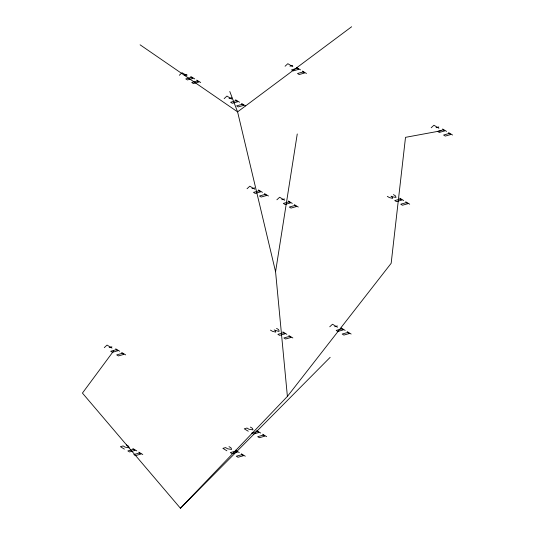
<?xml version="1.0" encoding="UTF-8"?>
<svg xmlns="http://www.w3.org/2000/svg" width="535" height="535" viewBox="0 0 535 535"><rect width="100%" height="100%" fill="white"/><g stroke="black" fill="none" stroke-linecap="round" stroke-linejoin="round"><path stroke-width="0.8" d="M113.581 351.007L82.43 393.085L180.435 508.25L287.395 396.415L275.572 271.74L297.253 133.964M287.395 396.415L391.165 263.287L405.51 137.341L440.98 130.801M180.435 508.25L330.169 357.327M179.312 75.275L182.074 72.72L187.056 75.749M224.158 98.621L226.92 96.066L231.902 99.095M285.081 66.24L287.843 63.692L292.826 66.715M247.05 188.735L249.812 186.187L254.794 189.209M104.278 347.63L107.04 345.075L112.022 348.104M276.883 199.782L279.638 197.228L284.62 200.257M431.177 127.778L433.938 125.23L438.914 128.253M329.747 326.778L332.509 324.23L337.491 327.253M351.635 26.75L237.593 111.875L275.572 271.74M184.2 75.221L186.922 74.459M289.97 66.193L292.685 65.424M229.047 98.567L231.762 97.798M436.065 127.731L438.78 126.962M251.938 188.688L254.653 187.919M281.771 199.729L284.486 198.966M109.167 347.576L111.882 346.807M334.636 326.731L337.351 325.962M391.025 196.178L392.021 196.78L396.047 197.415L395.412 195.823L393.419 194.613M274.167 329.941L278.514 331.372L279.196 331.178L278.561 329.587L276.568 328.376M442.606 128.982L446.591 131.403M448.584 132.613L452.57 135.034M296.51 67.45L300.496 69.871M302.489 71.081L306.475 73.502M399.739 198.151L403.724 200.571M405.717 201.782L409.703 204.203M235.587 99.824L239.573 102.245M241.566 103.456L245.552 105.876M190.748 76.478L194.733 78.899M196.726 80.11L200.705 82.53M387.313 196.338L389.306 197.549L392.657 198.378L392.021 196.78M288.311 200.986L292.297 203.407M294.29 204.617L298.276 207.038M258.479 189.945L262.464 192.366M264.457 193.576L268.443 195.997M341.176 327.988L345.162 330.409M347.155 331.62L351.141 334.041M282.881 331.907L286.867 334.328M288.86 335.539L292.846 337.966M270.456 330.102L272.449 331.312L275.799 332.135L275.164 330.543M256.7 430.621L260.685 433.042M262.678 434.253L266.664 436.674M250.387 427.084L252.38 428.294L253.015 429.886L248.982 429.251L246.989 428.04L244.274 428.809L248.26 431.23M115.714 348.833L119.693 351.254M121.686 352.465L125.671 354.886M235.313 450.162L239.299 452.583M241.292 453.794L245.277 456.215M229 446.631L230.993 447.842L231.628 449.433L227.596 448.798L225.603 447.588L222.888 448.357L226.873 450.778M132.834 448.497L136.82 450.918M138.812 452.128L142.798 454.549M126.521 444.959L128.514 446.17L129.142 447.768L125.116 447.133L123.124 445.922L120.408 446.685L124.394 449.106M140.096 44.813L237.593 111.875L229.789 91.505M191.236 77.361L185.765 78.906L187.457 79.936L192.921 78.391L191.236 77.361M197.208 80.992L191.737 82.537L193.429 83.567L198.9 82.022L197.208 80.992M296.999 68.333L291.528 69.878L293.22 70.901L298.69 69.356L296.999 68.333M302.977 71.964L297.507 73.509L299.199 74.532L304.669 72.987L302.977 71.964M236.075 100.707L230.605 102.252L232.297 103.282L237.767 101.737L236.075 100.707M242.054 104.338L236.584 105.883L238.276 106.913L243.746 105.368L242.054 104.338M443.094 129.865L437.623 131.409L439.315 132.439L444.786 130.894L443.094 129.865M449.072 133.496L443.602 135.041L445.294 136.071L450.764 134.526L449.072 133.496M258.967 190.828L253.496 192.373L255.188 193.396L260.659 191.851L258.967 190.828M264.945 194.459L259.475 196.004L261.167 197.027L266.637 195.489L264.945 194.459M288.8 201.869L283.329 203.414L285.021 204.444L290.492 202.899L288.8 201.869M294.778 205.5L289.308 207.045L291 208.075L296.47 206.53L294.778 205.5M400.227 199.033L394.756 200.578L396.448 201.601L401.919 200.057L400.227 199.033M406.205 202.665L400.735 204.209L402.427 205.233L407.897 203.688L406.205 202.665M116.195 349.716L110.725 351.261L112.417 352.291L117.887 350.746L116.195 349.716M122.174 353.347L116.704 354.892L118.395 355.922L123.866 354.377L122.174 353.347M283.369 332.79L277.899 334.335L279.591 335.365L285.061 333.82L283.369 332.79M289.348 336.421L283.878 337.966L285.57 338.996L291.04 337.451L289.348 336.421M341.664 328.871L336.194 330.416L337.886 331.439L343.356 329.894L341.664 328.871M347.643 332.502L342.173 334.047L343.865 335.07L349.335 333.532L347.643 332.502M133.322 449.38L127.852 450.925L129.544 451.955L135.014 450.41L133.322 449.38M139.301 453.011L133.83 454.556L135.522 455.586L140.993 454.041L139.301 453.011M257.188 431.504L251.717 433.049L253.409 434.072L258.88 432.527L257.188 431.504M263.166 435.136L257.696 436.68L259.388 437.704L264.858 436.165L263.166 435.136M235.801 451.045L230.331 452.59L232.023 453.62L237.493 452.075L235.801 451.045M241.78 454.676L236.309 456.221L238.001 457.251L243.472 455.706L241.78 454.676"/></g></svg>
